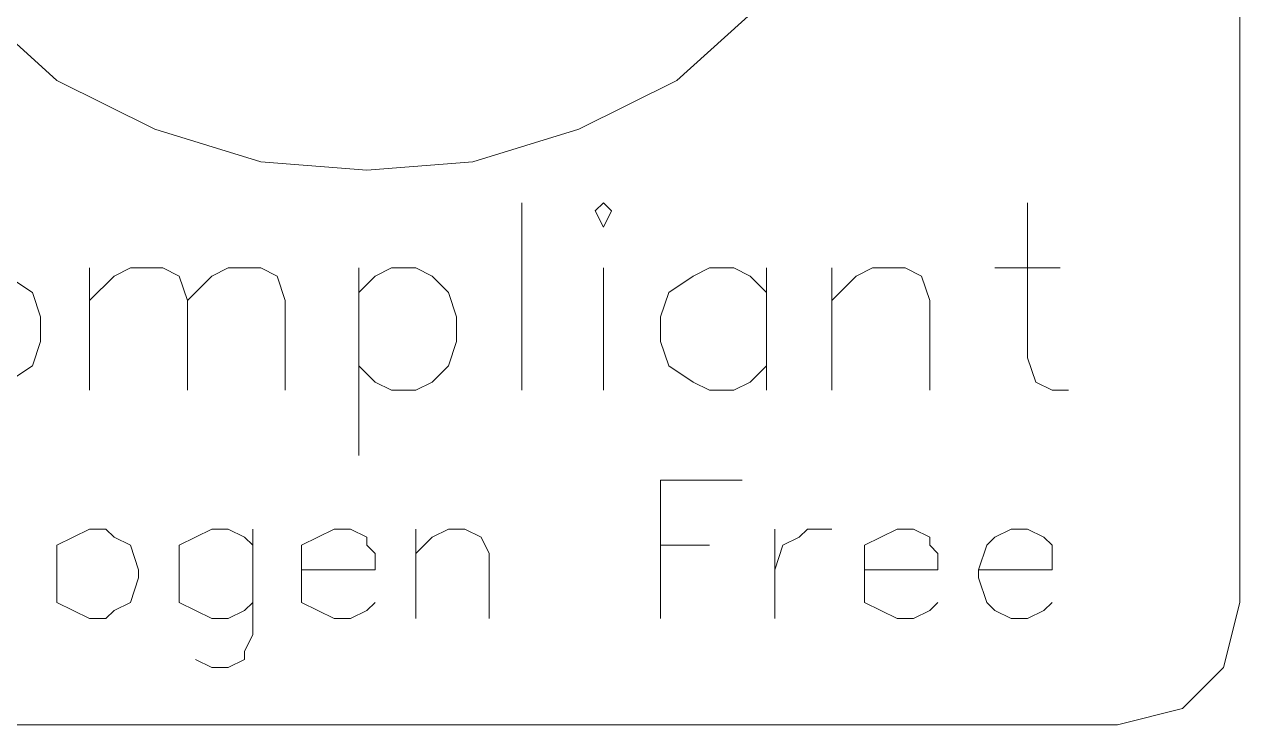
# Model space of a CAD drawing. Extents: x 2504 to 2659, y 706 to 763.
# Drawn here: x 2516.814 to 2519.533, y 752.022 to 753.589 of the extents above; entities that cross this region are included whole.
import ezdxf

# ---------------------------------------------------------------- set-up
doc = ezdxf.new("R2010")
doc.units = 0
doc.header["$MEASUREMENT"] = 0
doc.layers.add('HANBO', color=7, linetype='CONTINUOUS', lineweight=9)

# ---------------------------------------------------------------- blocks, each defined once
blk = doc.blocks.new('ea')
at = {"layer": 'HANBO', "lineweight": 0}
for points in [[(54.9662, 78.2432), (55.1308, 78.095), (55.3284, 77.9962), (55.5425, 77.9303), (55.7566, 77.9138), (55.9707, 77.9303), (56.1847, 77.9962), (56.3823, 78.095), (56.547, 78.2432), (56.6952, 78.4079), (56.794, 78.6055), (56.8599, 78.8195), (56.8763, 79.0336), (56.8599, 79.2477), (56.794, 79.4617), (56.6952, 79.6593), (56.547, 79.824), (56.3823, 79.9722), (56.1847, 80.071), (55.9707, 80.1369), (55.7566, 80.1534)], [(57.5186, 77.0411), (57.5186, 80.0381)], [(56.0694, 77.4692), (56.0694, 77.848)], [(56.2177, 77.8315), (56.2341, 77.7985), (56.2506, 77.8315), (56.2341, 77.848), (56.2177, 77.8315)], [(57.0904, 77.848), (57.0904, 77.5351), (57.1069, 77.4857), (57.1398, 77.4692), (57.1728, 77.4692)], [(54.9497, 77.7163), (54.9168, 77.6997), (54.8838, 77.6669), (54.8674, 77.6175), (54.8674, 77.5681), (54.8838, 77.5187), (54.9168, 77.4857), (54.9497, 77.4692), (54.9991, 77.4692), (55.032, 77.4857), (55.0814, 77.5187), (55.0979, 77.5681), (55.0979, 77.6175), (55.0814, 77.6669), (55.032, 77.6997), (54.9991, 77.7163), (54.9497, 77.7163)], [(55.1967, 77.4692), (55.1967, 77.7163)], [(55.1967, 77.6503), (55.2461, 77.6997), (55.279, 77.7163), (55.3449, 77.7163), (55.3779, 77.6997), (55.3943, 77.6503), (55.3943, 77.4692)], [(55.3943, 77.6503), (55.4437, 77.6997), (55.4767, 77.7163), (55.5425, 77.7163), (55.5754, 77.6997), (55.5919, 77.6503), (55.5919, 77.4692)], [(55.7401, 77.7163), (55.7401, 77.3375)], [(55.7401, 77.6669), (55.773, 77.6997), (55.806, 77.7163), (55.8554, 77.7163), (55.8883, 77.6997), (55.9213, 77.6669), (55.9377, 77.6175), (55.9377, 77.5681), (55.9213, 77.5187), (55.8883, 77.4857), (55.8554, 77.4692), (55.806, 77.4692), (55.773, 77.4857), (55.7401, 77.5187)], [(56.2341, 77.7163), (56.2341, 77.4692)], [(56.5634, 77.6669), (56.5305, 77.6997), (56.4976, 77.7163), (56.4482, 77.7163), (56.4153, 77.6997), (56.3659, 77.6669), (56.3494, 77.6175), (56.3494, 77.5681), (56.3659, 77.5187), (56.4153, 77.4857), (56.4482, 77.4692), (56.4976, 77.4692), (56.5305, 77.4857), (56.5634, 77.5187)], [(56.5634, 77.7163), (56.5634, 77.4692)], [(56.6952, 77.4692), (56.6952, 77.7163)], [(56.6952, 77.6503), (56.7446, 77.6997), (56.7776, 77.7163), (56.8434, 77.7163), (56.8763, 77.6997), (56.8928, 77.6503), (56.8928, 77.4692)], [(57.0245, 77.7163), (57.1563, 77.7163)], [(56.3494, 77.0082), (56.3494, 77.2881), (56.514, 77.2881)], [(55.1967, 77.1892), (55.1637, 77.1728), (55.1308, 77.1564), (55.1308, 77.107), (55.1308, 77.0904), (55.1308, 77.0411), (55.1637, 77.0246), (55.1967, 77.0082), (55.2296, 77.0082), (55.2461, 77.0246), (55.279, 77.0411), (55.2955, 77.0904), (55.2955, 77.107), (55.279, 77.1564), (55.2461, 77.1728), (55.2296, 77.1892), (55.1967, 77.1892)], [(55.526, 77.1564), (55.5096, 77.1728), (55.4767, 77.1892), (55.4437, 77.1892), (55.4108, 77.1728), (55.3779, 77.1564), (55.3779, 77.107), (55.3779, 77.0904), (55.3779, 77.0411), (55.4108, 77.0246), (55.4437, 77.0082), (55.4767, 77.0082), (55.5096, 77.0246), (55.526, 77.0411)], [(55.526, 77.1892), (55.526, 76.9752), (55.5096, 76.9423), (55.5096, 76.9258), (55.4767, 76.9093), (55.4437, 76.9093), (55.4108, 76.9258)], [(55.6248, 77.107), (55.773, 77.107), (55.773, 77.1398), (55.7566, 77.1564), (55.7566, 77.1728), (55.7236, 77.1892), (55.6907, 77.1892), (55.6578, 77.1728), (55.6248, 77.1564), (55.6248, 77.107), (55.6248, 77.0904), (55.6248, 77.0411), (55.6578, 77.0246), (55.6907, 77.0082), (55.7236, 77.0082), (55.7566, 77.0246), (55.773, 77.0411)], [(55.8554, 77.0082), (55.8554, 77.1892)], [(55.8554, 77.1398), (55.8883, 77.1728), (55.9213, 77.1892), (55.9542, 77.1892), (55.9871, 77.1728), (56.0036, 77.1398), (56.0036, 77.0082)], [(56.5799, 77.0082), (56.5799, 77.1892)], [(56.5799, 77.107), (56.5964, 77.1564), (56.6293, 77.1728), (56.6458, 77.1892), (56.6952, 77.1892)], [(56.7611, 77.107), (56.9093, 77.107), (56.9093, 77.1398), (56.8928, 77.1564), (56.8928, 77.1728), (56.8599, 77.1892), (56.827, 77.1892), (56.794, 77.1728), (56.7611, 77.1564), (56.7611, 77.107), (56.7611, 77.0904), (56.7611, 77.0411), (56.794, 77.0246), (56.827, 77.0082), (56.8599, 77.0082), (56.8928, 77.0246), (56.9093, 77.0411)], [(56.9916, 77.107), (57.1398, 77.107), (57.1398, 77.1398), (57.1398, 77.1564), (57.1233, 77.1728), (57.0904, 77.1892), (57.0575, 77.1892), (57.0245, 77.1728), (57.0081, 77.1564), (56.9916, 77.107), (56.9916, 77.0904), (57.0081, 77.0411), (57.0245, 77.0246), (57.0575, 77.0082), (57.0904, 77.0082), (57.1233, 77.0246), (57.1398, 77.0411)], [(56.3494, 77.1564), (56.4482, 77.1564)], [(57.2716, 76.7941), (57.4033, 76.827), (57.4856, 76.9093), (57.5186, 77.0411)], [(54.291, 76.7941), (57.2716, 76.7941)]]:
    blk.add_lwpolyline(points, dxfattribs=at)

msp = doc.modelspace()

# ---------------------------------------------------------------- block references
at = {"layer": 'HANBO', "color": 3, "xscale": 1.107966459600151, "yscale": 1.107966459600151, "zscale": 1.107966459600151}
msp.add_blockref('ea', (2455.804, 666.9364), dxfattribs=at)

doc.saveas('drawing.dxf')
